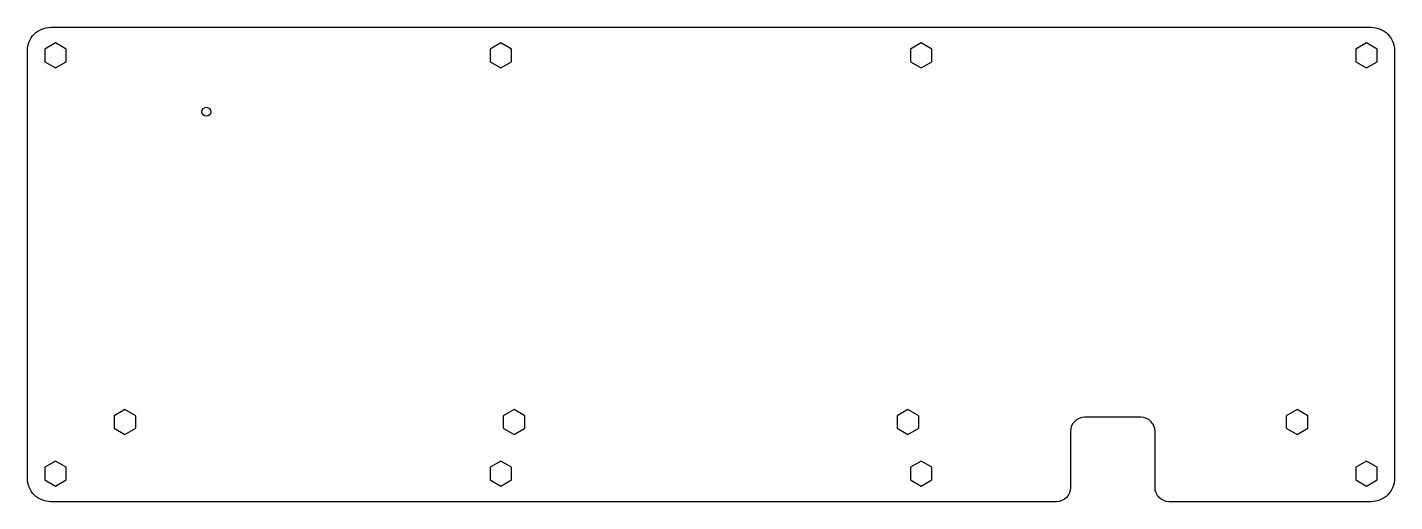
# Model space of a CAD drawing. Header units: millimetres. Extents: x -146 to 146, y -51 to 51.
import ezdxf

# ---------------------------------------------------------------- set-up
doc = ezdxf.new("R2010")
doc.units = ezdxf.units.MM
doc.layers.get('0').update_dxf_attribs({"linetype": 'CONTINUOUS'})

msp = doc.modelspace()

# ---------------------------------------------------------------- linework, layer by layer
msp.add_lwpolyline([(97.71, -50.58, -0.414214), (94.71, -47.58), (94.71, -35.58, 0.414214), (91.71, -32.58), (79.7, -32.58, 0.414214), (76.7, -35.58), (76.7, -47.58, -0.414214), (73.71, -50.58), (-140.83, -50.58, -0.414214), (-145.82, -45.58), (-145.82, 45.58, -0.414214), (-140.83, 50.58), (140.82, 50.58, -0.414214), (145.82, 45.58), (145.82, -45.58, -0.414214), (140.82, -50.58)], format="xyb", close=True)
for points in [[(-137.52, 43.24), (-137.52, 45.91), (-139.82, 47.24), (-142.13, 45.91), (-142.13, 43.24), (-139.82, 41.91)], [(-42.52, 45.91), (-44.83, 47.24), (-47.13, 45.91), (-47.13, 43.24), (-44.83, 41.91), (-42.52, 43.24)], [(44.83, 41.91), (47.13, 43.24), (47.13, 45.91), (44.83, 47.24), (42.52, 45.91), (42.52, 43.24)], [(139.82, 41.91), (142.13, 43.24), (142.13, 45.91), (139.82, 47.24), (137.52, 45.91), (137.52, 43.24)], [(-125, -30.91), (-127.31, -32.24), (-127.31, -34.91), (-125, -36.24), (-122.69, -34.91), (-122.69, -32.24)], [(-42, -30.91), (-44.31, -32.24), (-44.31, -34.91), (-42, -36.24), (-39.69, -34.91), (-39.69, -32.24)], [(44.31, -32.24), (42, -30.91), (39.69, -32.24), (39.69, -34.91), (42, -36.24), (44.31, -34.91)], [(127.31, -32.24), (125, -30.91), (122.69, -32.24), (122.69, -34.91), (125, -36.24), (127.31, -34.91)], [(-137.52, -45.91), (-137.52, -43.24), (-139.82, -41.91), (-142.13, -43.24), (-142.13, -45.91), (-139.82, -47.24)], [(-47.13, -45.91), (-44.83, -47.24), (-42.52, -45.91), (-42.52, -43.24), (-44.83, -41.91), (-47.13, -43.24)], [(44.83, -41.91), (42.52, -43.24), (42.52, -45.91), (44.83, -47.24), (47.13, -45.91), (47.13, -43.24)], [(139.82, -41.91), (137.52, -43.24), (137.52, -45.91), (139.82, -47.24), (142.13, -45.91), (142.13, -43.24)]]:
    msp.add_lwpolyline(points, close=True)
msp.add_circle((-107.65, 32.57), 0.95)

doc.saveas('drawing.dxf')
